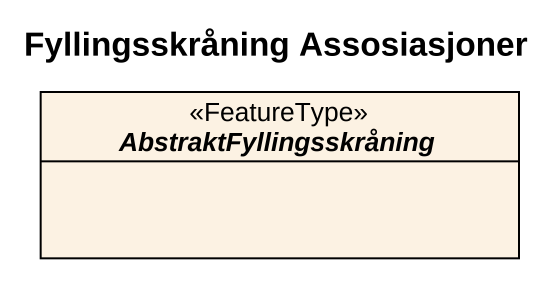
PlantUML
@startuml
title Fyllingsskråning Assosiasjoner
hide circle
hide empty members
abstract class AbstraktFyllingsskråning <<FeatureType>>
@enduml
